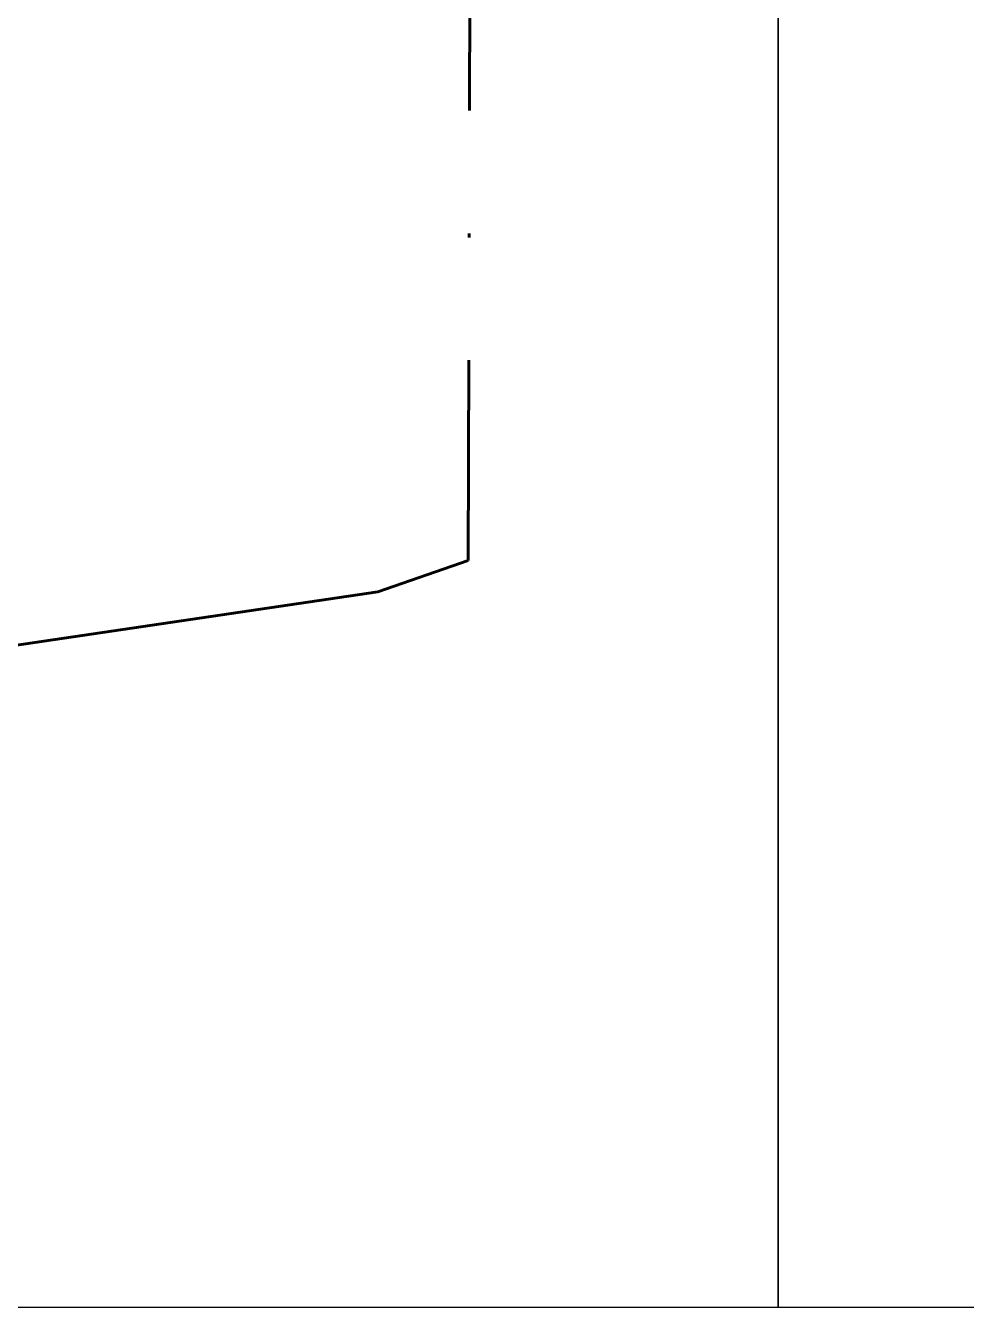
# Model space of a CAD drawing. Header units: metres. Extents: x -353 to 1688, y -477 to 135.
# Drawn here: x -297.01 to -274.03, y -477.21 to -445.9 of the extents above; entities that cross this region are included whole.
import ezdxf

# ---------------------------------------------------------------- set-up
doc = ezdxf.new("R2010")
doc.units = ezdxf.units.M
doc.header["$MEASUREMENT"] = 0
doc.linetypes.add('ACAD_ISO04W100', pattern=[30, 24, -3, 0, -3])
doc.layers.add('SITE BOUNDARY', color=6, linetype='ACAD_ISO04W100', lineweight=60)

msp = doc.modelspace()

# ---------------------------------------------------------------- linework, layer by layer
at = {"layer": 'Defpoints'}
for points in [[(-278.62823, -477.20867), (-352.87823, -477.20867), (-352.87823, -372.20867), (-278.62823, -372.20867)], [(-204.37823, -477.20867), (-278.62823, -477.20867), (-278.62823, -372.20867), (-204.37823, -372.20867)]]:
    msp.add_lwpolyline(points, close=True, dxfattribs=at)
at = {"layer": 'SITE BOUNDARY'}
for p, q in [((-286.01479, -393.87411), (-286.19824, -458.9677)), ((-286.19824, -458.9677), (-288.40899, -459.73375)), ((-288.40899, -459.73375), (-311.90105, -463.18879))]:
    msp.add_line(p, q, dxfattribs=at)

doc.saveas('drawing.dxf')
